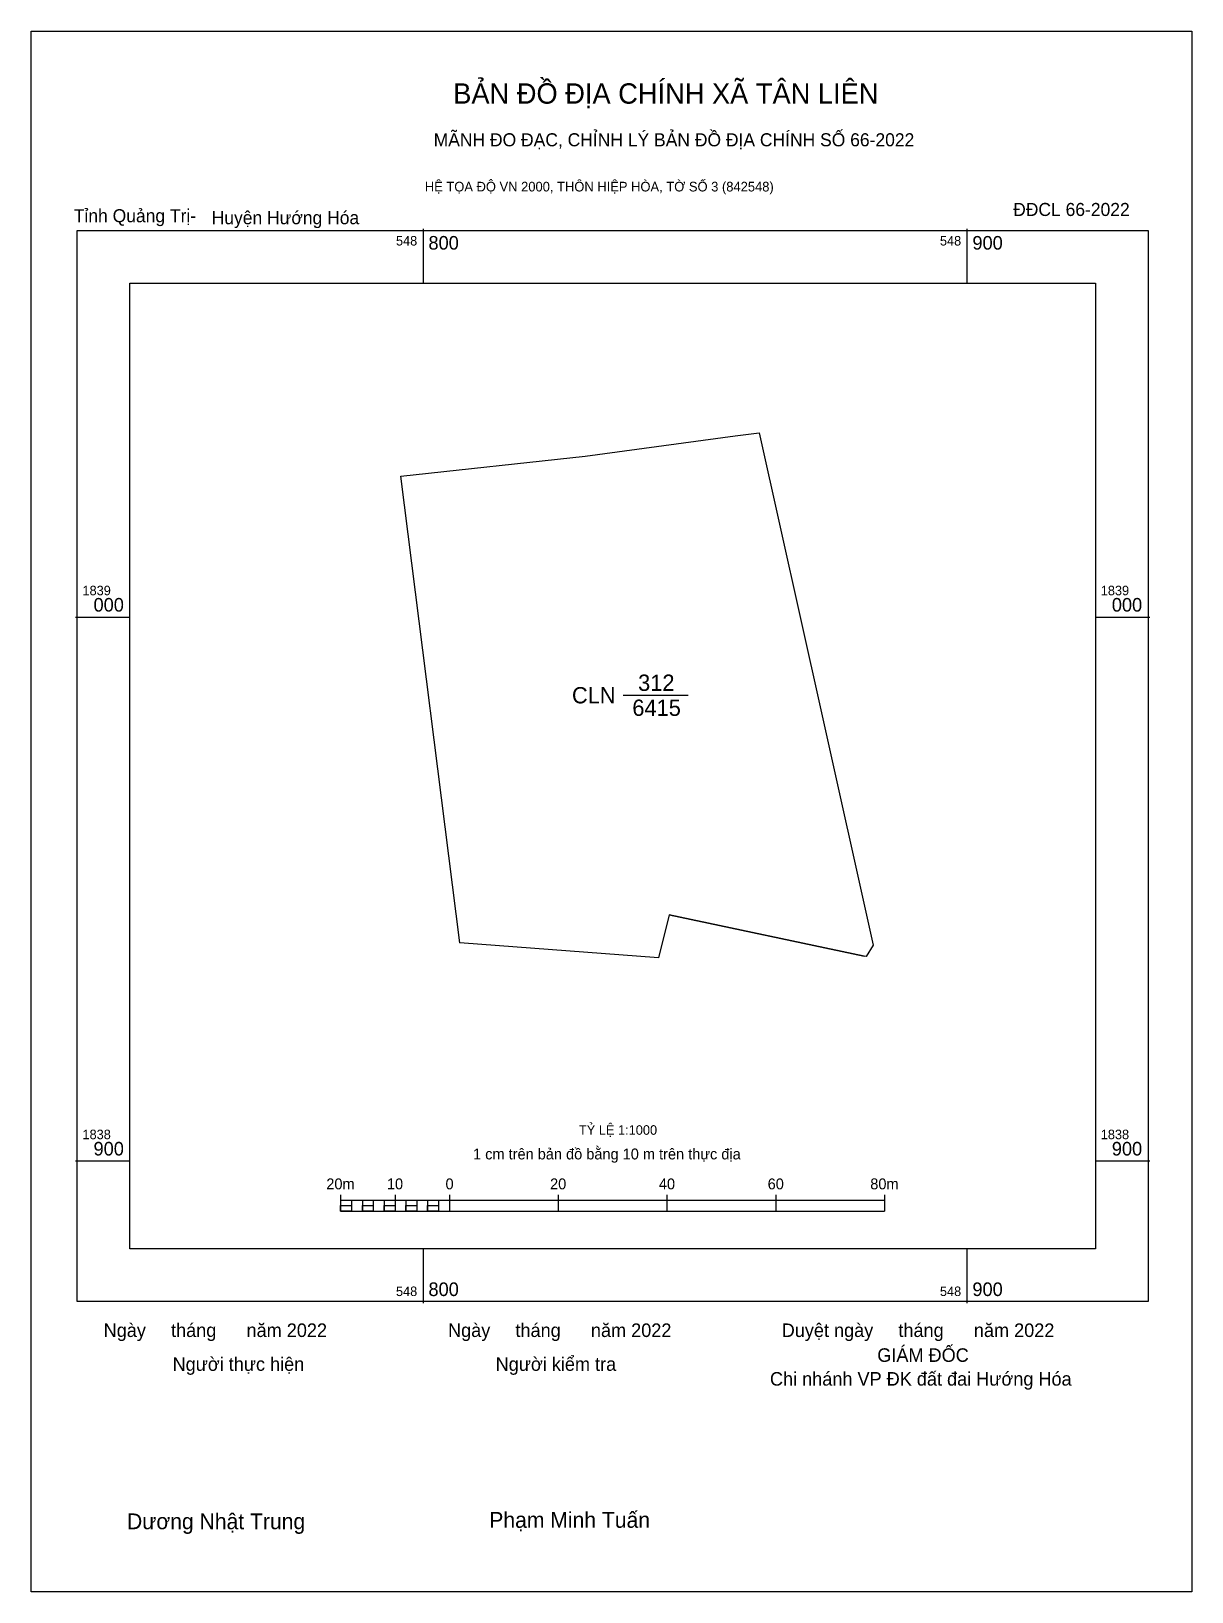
# Model space of a CAD drawing. Extents: x 548728 to 548941, y 1838821 to 1839108.
import ezdxf

# ---------------------------------------------------------------- set-up
doc = ezdxf.new("R2010")
doc.units = 0
for name, color, linetype in [('Level 10', 7, 'Continuous'), ('Level 13', 7, 'Continuous'), ('Level 15', 7, 'Continuous'), ('Level 27', 7, 'Continuous'), ('Level 6', 7, 'Continuous'), ('Level 62', 7, 'Continuous'), ('Level 63', 7, 'Continuous'), ('Level 9', 7, 'Continuous')]:
    doc.layers.add(name, color=color, linetype=linetype)

msp = doc.modelspace()

# ---------------------------------------------------------------- linework, layer by layer
at = {"layer": 'Level 10'}
msp.add_line((548845.23, 1838945.27), (548881.09, 1838937.63), dxfattribs=at)
msp.add_lwpolyline([(548795.94, 1839025.89), (548829.8, 1839029.58), (548857.38, 1839033.3), (548861.79, 1839033.89), (548873.25, 1838982.37), (548882.75, 1838939.67), (548881.44, 1838937.57), (548881.09, 1838937.63), (548845.23, 1838945.27), (548843.3, 1838937.34), (548806.74, 1838940.13)], close=True, dxfattribs=at)
at = {"layer": 'Level 13'}
msp.add_line((548836.77, 1838985.62), (548848.77, 1838985.62), dxfattribs=at)
at = {"layer": 'Level 15'}
msp.add_lwpolyline([(548727.97, 1839107.7), (548941.33, 1839107.7), (548941.33, 1838820.79), (548727.97, 1838820.79)], close=True, dxfattribs=at)
at = {"layer": 'Level 27'}
for p, q in [((548857.38, 1839033.3), (548857.38, 1839033.31)), ((548795.94, 1839025.89), (548795.93, 1839025.88)), ((548873.25, 1838982.37), (548873.26, 1838982.37)), ((548806.74, 1838940.13), (548806.73, 1838940.13))]:
    msp.add_line(p, q, dxfattribs=at)
at = {"layer": 'Level 62'}
msp.add_lwpolyline([(548746.09, 1839061.36), (548923.6, 1839061.36), (548923.6, 1838883.85), (548746.09, 1838883.85)], close=True, dxfattribs=at)
at = {"layer": 'Level 63'}
for p, q in [((548800, 1839071.36), (548800, 1839061.36)), ((548900, 1839071.36), (548900, 1839061.36)), ((548736.09, 1839000), (548746.09, 1839000)), ((548923.6, 1839000), (548933.6, 1839000)), ((548736.09, 1838900), (548746.09, 1838900)), ((548923.6, 1838900), (548933.6, 1838900)), ((548784.85, 1838893.78), (548784.85, 1838890.78)), ((548784.85, 1838892.78), (548884.85, 1838892.78)), ((548786.85, 1838892.78), (548786.85, 1838890.78)), ((548788.85, 1838892.78), (548788.85, 1838890.78)), ((548790.85, 1838892.78), (548790.85, 1838890.78)), ((548792.85, 1838892.78), (548792.85, 1838890.78)), ((548794.85, 1838893.78), (548794.85, 1838890.78)), ((548794.85, 1838892.78), (548794.85, 1838890.78)), ((548796.85, 1838892.78), (548796.85, 1838890.78)), ((548798.85, 1838892.78), (548798.85, 1838890.78)), ((548800.85, 1838892.78), (548800.85, 1838890.78)), ((548802.85, 1838892.78), (548802.85, 1838890.78)), ((548804.85, 1838893.78), (548804.85, 1838890.78)), ((548804.85, 1838892.78), (548804.85, 1838890.78)), ((548824.85, 1838893.78), (548824.85, 1838890.78)), ((548844.85, 1838893.78), (548844.85, 1838890.78)), ((548864.85, 1838893.78), (548864.85, 1838890.78)), ((548884.85, 1838893.78), (548884.85, 1838890.78)), ((548784.85, 1838890.78), (548884.85, 1838890.78)), ((548800, 1838883.85), (548800, 1838873.85)), ((548900, 1838883.85), (548900, 1838873.85))]:
    msp.add_line(p, q, dxfattribs=at)
for points in [[(548736.4, 1839071.05), (548933.29, 1839071.05), (548933.29, 1838874.16), (548736.4, 1838874.16)], [(548784.85, 1838891.78), (548786.85, 1838891.78), (548786.85, 1838890.78), (548784.85, 1838890.78)], [(548784.85, 1838891.78), (548786.85, 1838891.78), (548786.85, 1838890.78), (548784.85, 1838890.78)], [(548788.85, 1838891.78), (548790.85, 1838891.78), (548790.85, 1838890.78), (548788.85, 1838890.78)], [(548792.85, 1838891.78), (548794.85, 1838891.78), (548794.85, 1838890.78), (548792.85, 1838890.78)], [(548796.85, 1838891.78), (548798.85, 1838891.78), (548798.85, 1838890.78), (548796.85, 1838890.78)], [(548800.85, 1838891.78), (548802.85, 1838891.78), (548802.85, 1838890.78), (548800.85, 1838890.78)]]:
    msp.add_lwpolyline(points, close=True, dxfattribs=at)

# ---------------------------------------------------------------- texts
at = {"layer": 'Level 13'}
for s, p in [('CLN', (548827.38, 1838984.12)), ('312', (548839.54, 1838986.42)), ('6415', (548838.48, 1838981.82))]:
    msp.add_text(s, height=3, dxfattribs=at).set_placement(p)
at = {"layer": 'Level 6'}
msp.add_text('TỶ LỆ 1:1000', height=1.7579, dxfattribs=at).set_placement((548828.66, 1838904.81))
at = {"layer": 'Level 63'}
for s, height, p in [('BẢN ĐỒ ĐỊA CHÍNH XÃ TÂN LIÊN', 3.7437, (548805.56, 1839094.38)), ('MÃNH ĐO ĐẠC, CHỈNH LÝ BẢN ĐỒ ĐỊA CHÍNH SỐ 66-2022', 2.4022, (548801.96, 1839086.54)), ('HỆ TỌA ĐỘ VN 2000, THÔN HIỆP HÒA, TỜ SỐ 3 (842548)', 1.7782, (548800.33, 1839078.24)), ('548', 1.75, (548795.03, 1839068.3)), ('800', 2.5, (548801, 1839067.55)), ('548', 1.75, (548895.03, 1839068.3)), ('900', 2.5, (548901, 1839067.55)), ('1839', 1.75, (548737.4, 1839004)), ('1839', 1.75, (548924.6, 1839004)), ('000', 2.5, (548739.43, 1839001)), ('000', 2.5, (548926.63, 1839001)), ('1838', 1.75, (548737.4, 1838904)), ('1838', 1.75, (548924.6, 1838904)), ('900', 2.5, (548739.43, 1838901)), ('1 cm trên bản đồ bằng 10 m trên thực địa', 2, (548809.2, 1838900.28)), ('900', 2.5, (548926.63, 1838901)), ('20m', 2, (548782.22, 1838894.78)), ('10', 2, (548793.36, 1838894.78)), ('0', 2, (548804.14, 1838894.78)), ('20', 2, (548823.36, 1838894.78)), ('40', 2, (548843.36, 1838894.78)), ('60', 2, (548863.36, 1838894.78)), ('80m', 2, (548882.22, 1838894.78)), ('548', 1.75, (548795.03, 1838875.16)), ('800', 2.5, (548801, 1838875.16)), ('548', 1.75, (548895.03, 1838875.16)), ('900', 2.5, (548901, 1838875.16)), ('Ngày     tháng      năm 2022', 2.4883, (548741.29, 1838867.63)), ('Ngày     tháng      năm 2022', 2.4883, (548804.6, 1838867.63)), ('Duyệt ngày     tháng      năm 2022', 2.4883, (548865.94, 1838867.63)), ('Người thực hiện', 2.4883, (548753.96, 1838861.41)), ('Người kiểm tra', 2.4883, (548813.35, 1838861.41)), ('GIÁM ĐỐC', 2.488, (548883.51, 1838863.06)), ('Chi nhánh VP ĐK đất đai Hướng Hóa', 2.4883, (548863.78, 1838858.69)), ('Dương Nhật Trung', 2.9024, (548745.58, 1838832.29)), ('Phạm Minh Tuấn', 2.9024, (548812.18, 1838832.55))]:
    msp.add_text(s, height=height, dxfattribs=at).set_placement(p)
at = {"layer": 'Level 9'}
for s, p in [('ĐĐCL 66-2022', (548908.49, 1839073.73)), ('Tỉnh Quảng Trị-', (548735.8, 1839072.58)), ('Huyện Hướng Hóa', (548761.15, 1839072.22))]:
    msp.add_text(s, height=2.4022, dxfattribs=at).set_placement(p)

doc.saveas('drawing.dxf')
